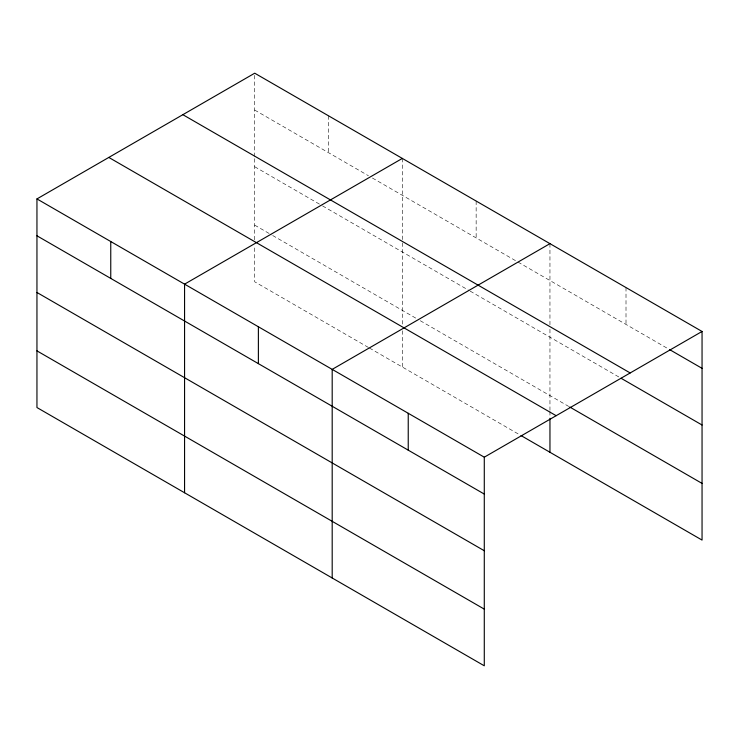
<?xml version="1.0" encoding="UTF-8"?>
<svg xmlns="http://www.w3.org/2000/svg" width="739" height="739" viewBox="0 0 739 739"><rect width="100%" height="100%" fill="white"/><g stroke="black" fill="none" stroke-linecap="round" stroke-linejoin="round"><path stroke-width="0.55" stroke-dasharray="3.69 2.77" d="M254.715 239.87L254.715 157.675M254.715 156.548L254.715 73.198M254.715 110.074L368.428 175.725M372.41 178.025L517.041 261.523M518.039 262.096L668.472 348.956M254.715 166.746L321.548 205.331M322.546 205.904L469.163 290.556M470.161 291.129L620.076 377.684M254.715 225.136L271.675 234.928M272.673 235.501L416.297 318.426M420.288 320.735L568.725 406.422M368.428 347.459L254.715 281.808L254.715 245.542M369.426 348.032L520.034 434.994M626.007 287.554L626.007 324.43M549.955 243.648L549.955 324.735M549.955 329.271L549.955 410.33M549.955 411.466L549.955 417.129M476.147 201.036L476.147 237.912M402.339 158.423L402.339 241.773M402.339 242.909L402.339 325.105M402.339 330.767L402.339 367.043M328.532 115.811L328.532 152.687"/><path stroke-width="1.11" d="M36.95 198.92L484.285 457.192L484.285 665.802L36.95 407.54L36.95 198.92L254.715 73.198L702.05 331.46L702.05 540.08L521.032 435.567M402.339 158.423L184.565 284.155L184.565 492.765M549.955 243.648L332.19 369.38L332.19 577.99M484.285 457.192L702.05 331.46M669.46 349.519L702.05 368.336M182.856 114.684L630.182 372.955M621.065 378.257L702.05 425.008M569.714 406.995L702.05 483.408M108.818 157.435L556.144 415.697M36.95 235.796L484.285 494.068M36.95 292.478L484.285 550.74M36.95 350.868L484.285 609.13M549.955 418.265L549.955 452.268M408.233 413.286L408.233 450.162M258.382 326.767L258.382 363.643M110.758 241.533L110.758 278.409"/></g></svg>
